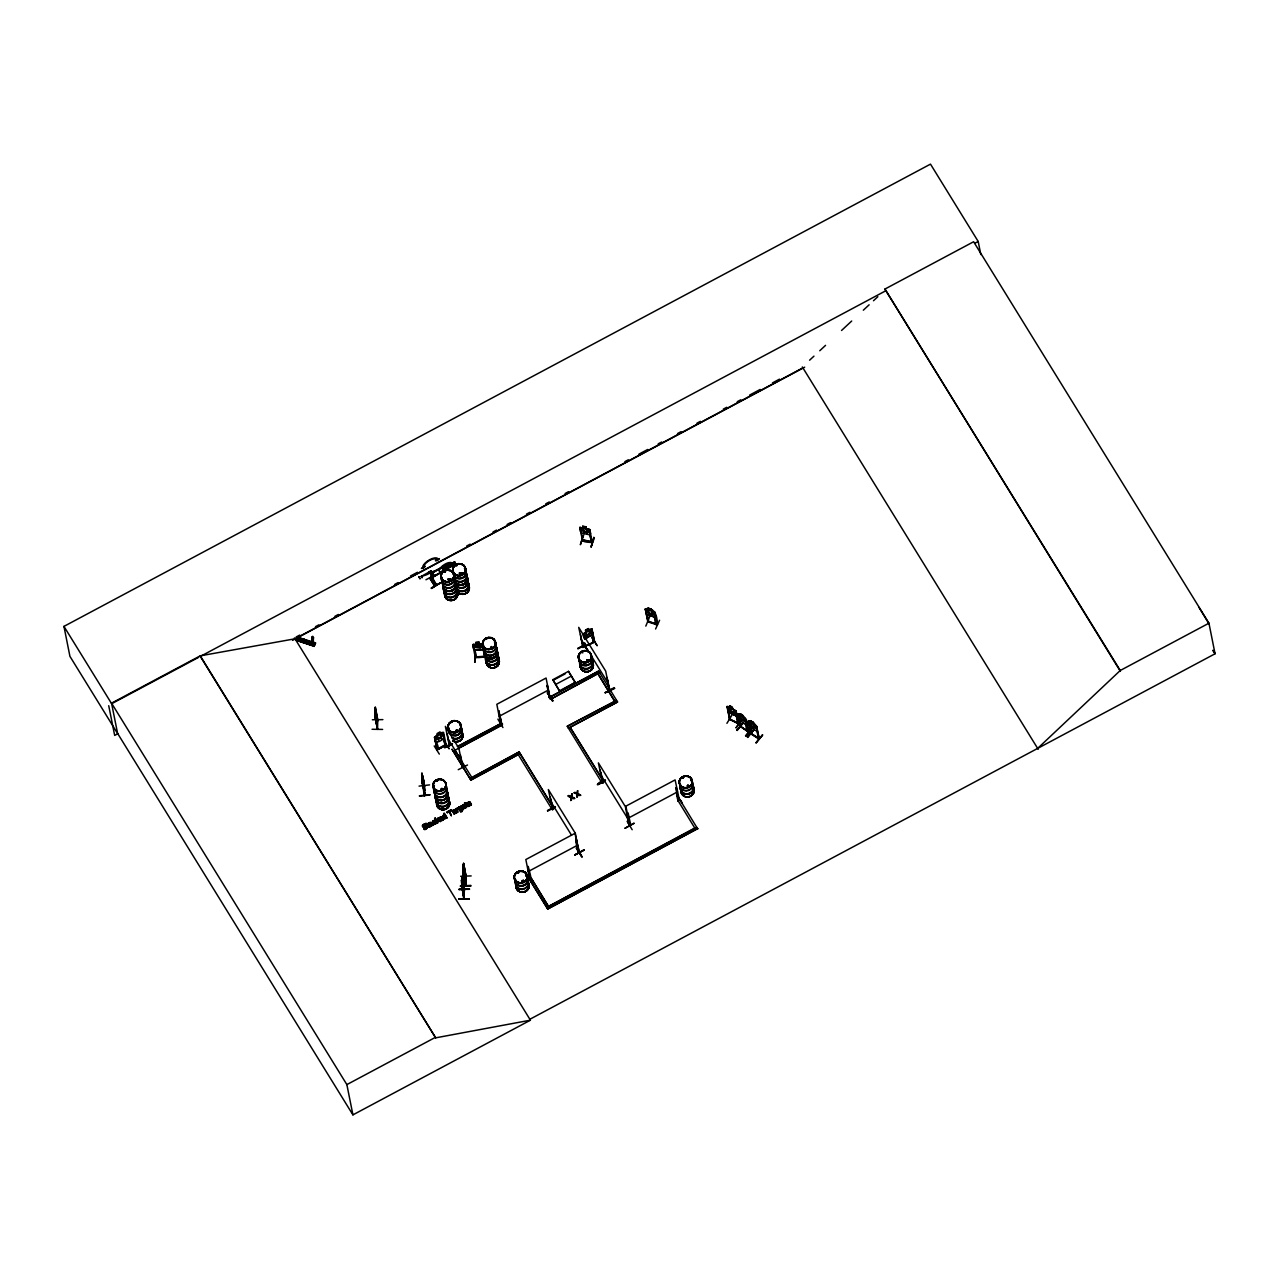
<?xml version="1.0" encoding="UTF-8"?>
<svg xmlns="http://www.w3.org/2000/svg" width="1279" height="1279" viewBox="0 0 1279 1279"><rect width="100%" height="100%" fill="white"/><g stroke="black" fill="none" stroke-linecap="round" stroke-linejoin="round"><path stroke-width="1.5" d="M422.709 777.408L422.694 778.479L423.109 777.024M423.189 779.79L423.205 778.719M423.125 782.54L423.125 781.853M374.859 708.102L375.003 716.384L377.529 728.95M374.955 711.396L375.339 706.967L377.801 719.853M376.09 720.701L376.138 710.916L376.202 720.701M377.161 729.302L377.241 719.629M382.629 729.43L372.061 729.27M372.349 719.773L382.885 719.613M458.745 899.201L469.233 898.785M458.985 889.64L469.521 888.937L458.937 889.337M460.392 885.867L470.88 885.404M460.648 876.259L471.168 875.923M463.973 889.113L463.781 899.089L461.607 882.35L462.614 886.779M461.591 881.103L461.975 876.659L461.655 884.556M462.646 880.623L462.726 890.52L462.758 880.623M465.636 875.731C466.627 909.481 459.561 847.226 465.956 884.716M463.27 868.969L463.286 872.694M463.254 867.722L463.637 863.277L463.094 873.653M464.245 897.81L463.797 898.993M464.693 869.784L464.389 877.154L464.421 867.242M464.101 898.673L463.973 890.312M463.973 889.209L464.245 899.089L461.639 885.995M465.972 885.532L465.588 875.859M465.828 885.26L466.004 876.914M471.439 804.443C470.64 801.693 466.403 804.219 471.04 803.468M422.086 775.618L422.118 774.53M729.526 719.294L730.725 719.501L729.845 718.606M729.43 718.91L738.75 723.578L736.256 711.54L735.249 711.428L738.559 723.866L735.841 710.852M737.679 723.546L736.128 714.561M738.654 723.147L737.711 722.603M314.986 643.976L313.915 643.353L314.442 644.84L314.762 643.497L313.755 643.177M314.746 643.657L314.65 643.049M571.121 796.817L571.921 793.859L571.121 796.817L568.867 795.49C565.43 796.497 576.237 798.927 568.116 795.874M574.91 792.532L574.159 792.932L577.117 793.619L577.197 791.03M571.441 799.855L570.802 800.478L571.585 797.472L574.639 798.432L571.697 796.801L574.639 798.432M571.489 800.11L571.585 797.472M577.484 796.913L577.58 794.291L580.634 795.234L577.692 793.604L580.634 795.234M432.638 577.069L447.634 568.739L432.686 577.373L432.35 576.621M432.654 577.389C434.7 559.626 430.975 586.182 433.725 581.641M570.802 800.478L570.962 797.233M571.761 797.057L571.921 793.859M576.781 797.281L576.957 794.035L574.111 792.676M577.74 793.859L577.9 790.662M453.709 812.804L454.972 811.174L455.308 812.836M422.741 775.713L423.221 785.098M311.868 638.349L312.076 639.436L311.74 637.917M313.435 637.566L313.163 644.856L311.804 639.964M311.852 638.189L311.852 637.374M313.531 638.045L313.403 637.246M439.864 818.864C444.165 815.826 439.608 820.814 439.768 818.048M462.694 806.473L462.87 805.466M421.878 773.539L423.909 781.085M424.084 785.802C425.283 809.895 423.461 785.002 422.118 783.228M424.644 786.601L424.468 785.434M424.836 794.227L422.086 782.364M424.98 795.074L424.388 793.811M442.694 816.769L442.694 816.162A1.647 1.471 -11.3 0 1 443.205 815.315A1.903 1.711 -11.3 0 1 444.532 814.867L444.58 815.123A1.903 1.711 -11.3 0 0 443.253 815.57A1.647 1.471 -11.3 0 0 442.742 816.402M313.915 643.721L314.362 643.833M458.346 808.376L458.458 807.481M439.177 818.672L440.104 816.929L442.022 817.265M445.108 572.177L444.484 571.441M449.521 580.41L449.329 579.307L449.68 580.458M449.217 579.915L450.128 579.003M449.808 580.41L450.592 579.243M450.56 580.554L450.016 579.131L450.384 580.186M456.235 566.053L457.051 565.542L456.139 565.222M461.687 574.255L460.536 573.935M461.016 574.383L461.863 572.96M437.434 780.861L436.539 780.766L437.434 781.133M451.343 722.555L452.158 722.235M442.838 789.319L441.159 788.791M451.919 722.299L451.727 722.123M455.884 730.645L456.155 730.501M457.051 731.188L457.227 730.133M457.77 731.076L457.53 730.629M485.94 639.34L486.931 638.956M491.488 648.005L491.072 647.03M492.479 647.654L491.839 646.71M518.539 873.301L517.995 872.438L517.979 873.349M522.104 881.039L523.111 881.615L523.719 880.544M524.102 881.247L523.543 880.48M582.872 652.802L582.441 652.802M587.189 661.195L587.397 659.708M586.725 660.651L587.828 660.939L587.541 659.868M682.746 778.192L683.578 777.44M682.602 777.696L682.954 778M682.858 778.271L683.05 777.376M687.127 785.93L688.166 784.986M687.431 785.61L688.757 785.754M689.125 786.137L687.766 785.21M748.775 731.86C746.089 732.339 744.346 718.67 746.392 719.917L748.87 731.972L740.189 726.296M740.301 726.872L737.839 713.954C741.948 716.927 738.734 711.684 742.923 715.553L746.073 719.358M741.149 727.032L740.621 726.104M747.751 731.748L747.911 730.885M759.007 739.118L750.837 733.746L759.454 738.862L756.209 726.376L758.895 738.718M749.862 723.69L751.78 734.29L751.189 733.059M466.164 877.122L463.685 864.284L463.302 865.148M463.861 898.146L461.831 886.171M465.812 885.164L465.892 884.428M311.836 640.523L311.948 639.388M424.756 793.779L424.868 795.186L424.484 785.498M436.858 749.718L446.179 745.145L443.541 732.323L434.604 737.232M436.81 749.35C441.623 750.054 432.75 736.192 435.515 737.631M437.786 749.318L445.22 745.225M444.996 744.922L445.923 744.426L436.715 749.398M445.412 745.673C444.357 746.424 443.605 730.885 442.87 733.666M437.354 735.009L434.508 737.28L437.082 750.07L446.179 745.145M499.114 711.14C497.131 709.813 503.494 724.266 500.585 723.131M546.709 685.768C546.357 683.977 550.849 699.325 548.819 697.519M575.71 841.006L576.717 840.831L575.71 841.006L578.332 853.333L575.086 833.269L525.829 859.536L529.762 879.137L530.513 877.874M530.593 878.209L529.81 879.169L530.273 877.89M586.421 646.215L585.286 645.863L586.421 646.215L585.398 646.774L584.647 643.017M593.376 641.498L594.335 641.067L593.712 641.85M587.86 645.447L594.607 641.786M578.028 852.949L578.987 851.558M629.62 825.483L630.771 824.907L629.7 824.907C630.355 829.751 627.717 809.495 627.509 813.732M678.382 799.487L679.245 799.391L675.12 779.902L625.879 806.17L629.252 823.068M679.149 799.487L678.989 798.672M313.547 642.586L315.449 643.033L314.17 646.039L296.472 640.267L297.751 637.262L315.577 642.937L315.146 643.945L297.431 638.301L297.879 637.262L296.488 640.363L314.138 646.343L314.442 645.511L314.106 646.407M296.664 640.139L314.554 645.335M297.431 638.301L315.417 643.321L297.751 637.438M315.13 643.976L297.511 637.949M429.808 824.571L430.32 826.17M427.33 827.513L427.17 828.344M427.314 828.057L426.85 826.298M311.916 637.709C312.476 635.647 313.403 636.175 312.092 637.118M465.892 885.596L463.286 872.614M303.651 640.779L304.306 641.802M436.89 820.862L438.201 818.064L436.89 820.862L435.26 818.224M443.397 816.53C444.596 814.211 448.913 818 443.525 815.874C442.614 817.201 445.444 819.647 445.827 817.457M592.097 542.104C591.298 543.111 591.49 535.709 589.779 529.522L579.739 527.556L580.746 527.316M584.263 533.695L582.696 526.149L586.038 526.836L586.342 528.307M586.038 526.836L587.381 534.334M580.074 528.067L580.89 528.579C583.288 540.697 578.604 542.024 592.321 542.472M583.176 535.389L580.362 544.726L583.64 535.277M582.457 540.441L583.208 539.738M583.16 540.649L583.288 539.802M589.011 530.289L590.019 530.161L589.011 530.289L591.49 542.344L589.107 529.97M594.399 537.756L591.09 546.996L593.856 537.436M591.09 546.996L593.808 537.42M459.065 807.704L459.081 808.648M467.666 803.084C472.143 799.631 466.243 804.411 470.144 802.013M430.991 573.759L446.835 564.742L431.551 572.624C435.611 587.844 430.511 580.058 431.087 573.903M449.537 745.049L449.409 746.057L449.584 745.017M437.594 820.479L440.456 821.454L437.594 820.479L438.201 818.064M433.469 821.358L433.901 823.164M296.616 640.251L314.394 645.751M440.408 821.198L437.274 820.798L437.434 823.068L434.588 818.304M438.042 822.749L437.322 821.054L440.456 821.454M470.72 804.667L467.986 803.788M458.394 808.024L458.873 806.953M444.277 736.208C443.813 739.486 437.642 743.77 435.244 741.133M592.593 632.897L591.873 634.864L584.951 638.829L583.672 637.789M592.705 632.849L591.937 634.96L584.951 638.829M462.199 805.498L462.103 806.825M432.862 821.15L432.862 822.829M432.782 821.726L433.341 820.59M423.573 786.201L423.285 780.286L423.589 782.86M424.212 787.129L422.294 779.023M582.824 646.375L583.08 647.446L578.716 627.365L605.686 671.091L609.443 689.909M609.763 689.733L608.948 689.221L609.396 689.989M600.155 769.99L602.745 782.972L602.089 781.629M603.017 782.3L602.153 781.821M579.515 852.326L576.333 839.823L577.101 840.399M629.524 825.69L626.662 812.964L629.06 825.834L629.22 824.987M300.773 638.317L299.462 641.227M312.268 644.952L313.563 641.93M313.883 642.809L313.035 644.808L312.22 641.418M647.957 621.45L645.271 608.932L647.861 621.866L648.773 622.106L648.053 621.418M646.183 608.724C663.034 606.118 655.775 643.593 654.224 612.289L655.12 612.561L654.097 612.593L656.559 624.712M646.279 610.083L645.527 609.491L648.517 622.138M648.037 608.053L648.453 609.619L646.934 609.587L647.494 612.337L652.338 615.007L653.697 614.336L651.203 608.996L648.037 608.053L648.373 609.428M646.007 612.977L647.366 614.735L654.848 617.181L655.647 616.078M647.302 614.767L654.896 617.086M651.251 609.092L651.587 610.467M645.815 626.118L649.62 616.83M657.15 624.488L656.766 624.2M655.583 629.012L659.596 620.235M456.107 808.52L456.459 809.239L457.45 807.832L456.811 809.175M429.952 577.692L435.164 585.574M444.165 818.752L447.074 817.649L444.788 818.848M502.951 727.559L497.883 719.15M527.028 874.916L532.224 883.086L526.644 875.14M532.144 883.086L526.996 874.724M632.178 829.719L627.11 821.294M422.901 783.34L423.157 782.188M436.219 822.877L434.061 823.132M432.814 825.259L430.943 826.154M432.59 824.923L430.479 826.042M455.068 810.055L456.683 812.804L453.981 813.988L453.214 811.861M444.756 571.377L444.852 572.337L445.06 571.441M455.932 730.405L456.923 729.701M457.802 730.789L455.979 730.821M493.886 656.974L493.342 657.278M436.331 780.877L437.29 780.638M442.406 789.383L442.214 788.376M430.575 824.491C432.574 827.993 431.263 821.07 430.783 825.642M461.495 809.239L460.232 809.959L459.273 808.936M443.046 820.063L443.078 818.736L442.102 820.047M466.18 807.593L465.972 806.521L465.668 807.289M475.053 656.798C476.396 658.109 478.906 657.582 485.556 656.862M485.444 656.974L484.501 656.942L485.349 655.999M471.327 804.427L469.105 805.914L468.674 805.051L470.464 804.619M471.248 804.923L471.248 803.516M439.816 818.304L441.559 817.729M423.173 783.132L423.829 786.537L421.75 773.891M467.81 802.381L467.794 803.772M482.918 649.556L483.894 648.069L483.254 645.447M481.783 643.561L483.11 644.104L472.75 644.648L473.646 648.693L474.893 650.132L482.998 649.604L483.894 647.957M455.692 812.773C451.695 816.514 454.924 808.264 453.549 811.829M303.667 640.875L305.01 640.635M304.882 641.642L304.994 640.555M433.581 821.166L433.725 822.893M429.856 824.811L431.423 823.021M456.635 808.856L457.802 808.392M727.08 706.568L735.889 710.964L734.706 709.957M729.893 707.367C729.797 702.683 736.384 712.547 733.906 714.849M736.736 714.833L735.953 715.888L728.966 712.387L735.937 715.712M728.039 707.767L727.415 707.063L730.533 719.789M732.212 714.689L726.92 723.338M727.927 706.424L726.968 706.504L729.654 719.469L727.415 707.063M730.437 719.741L737.679 722.763M736.256 711.54L735.249 711.428M740.397 721.244L735.953 727.927L740.733 721.404M462.247 805.754L463.669 804.475L465.188 805.306M423.125 782.045L422.901 778.24M454.637 561.849L454.988 563.399L450.975 566.309L442.758 569.874L442.47 568.5L444.756 566.469L454.684 561.929L451.503 563.559M582.377 646.151L583.016 647.366M579.147 852.885L575.326 833.284L548.355 789.559L552.72 809.655L552.576 808.664M602.697 782.876C603.944 776.593 588.372 791.893 605.463 780.286M461.703 809.495L460.104 810.598L458.442 808.888M589.603 534.734L590.45 533.439L589.683 534.814L581.849 533.183L580.554 531.409M423.413 782.412L422.901 777.824M375.978 717.087L374.859 710.916M464.261 873.397L463.382 868.969M442.918 818.976C441.095 821.949 438.633 818.16 442.486 817.633M465.828 806.745L465.012 807.832M501.384 722.827C498.986 723.706 503.334 721.916 502.375 724.985L458.394 748.439M585.222 646.487L586.022 645.479M530.689 878.209L529.89 878.641M679.165 799.007C676.047 804.107 677.039 783.979 675.936 787.912M427.122 828.105L425.331 829.511L423.988 828.664L424.468 829.639M423.509 825.083L423.349 826.282M735.873 715.792L736.64 714.785M756.64 731.108L757.376 730.357M757.44 730.261L756.72 731.204L750.341 726.872M436.699 822.941L435.084 824.284A1.615 1.455 -11.3 0 1 433.997 824.14L433.037 822.989M582.936 633.92L591.969 628.98L594.591 641.882L591.809 628.964M738.734 715.313L738.191 714.545L741.34 726.632M738.543 714.082L745.002 718.19M743.227 717.023L742.923 715.553M743.163 722.379L736.736 730.213L743.499 722.603M743.531 722.443L737.2 730.517M746.392 719.917L745.401 719.693M746.792 723.402L746.153 724.25C744.042 725.561 736.017 714.673 739.758 720.013M756.64 726.296L753.427 722.491C744.186 718.862 752.116 722.155 756.64 726.296L759.214 739.182L758.655 738.287M749.142 724.937L750.325 726.952M753.507 722.507L750.693 720.78M747.719 731.62L745.625 719.422M745.993 719.31L748.647 732.227L748.055 730.996M745.513 735.761L751.924 727.943L746.009 736.288M753.731 729.334L747.304 737.152L754.162 729.638M751.317 733.443L748.343 720.988L749.238 721.02M756.96 726.872L755.985 726.648M756.145 742.779L762.524 734.929M475.148 656.798L475.26 657.566M476.172 657.534C477.467 655.663 471.775 643.225 473.806 645.511M432.526 572.496L430.879 573.791L432.27 574.015M449.121 745.273L449.345 746.025M460.984 573.408L460.776 574.351M492.303 647.798L490.8 647.989M442.662 789.463L441.127 789.767L441.495 788.392M587.541 660.092L586.629 661.307M522.248 880.576L523.415 880.128M466.339 807.113L464.069 808.632L462.374 807.353M436.539 823.148L435.036 824.044M439.976 572.384L452.158 566.021L439.88 572.464C435.643 567.844 454.029 556.925 452.047 566.053M430.064 824.491L431.487 823.132M470.672 804.411L467.842 806.234L467.043 805.338M445.668 817.697L444.804 818.192M435.979 822.893L434.268 823.292M458.681 807.449L458.921 807.209A1.871 1.695 -11.3 0 1 460.248 806.761L460.728 806.058C465.412 808.936 459.273 815.107 462.854 809.703M433.645 821.422L434.924 820.047L433.117 821.102M429.216 823.692L431.343 823.1M454.285 810.55L452.446 811.573L454.684 810.886M592.321 542.072L582.505 540.026M462.438 805.45L464.916 805.051M440.024 817.936L440.855 817.489M461.543 809.735L458.889 809.639M809.591 360.214L813.956 356.154M819.759 350.75L825.563 345.346M841.534 330.478L851.702 321.029M863.325 310.205L869.128 304.802M873.477 300.757L877.842 296.696M437.53 735.089L436.123 736.416L436.667 739.166L438.409 739.518L442.486 735.985L441.942 733.235L440.328 733.554M585.942 631.746L584.535 633.057L585.095 635.807L586.837 636.175L590.914 632.625L590.37 629.876L588.756 630.211M461.255 809.223L459.609 809.383M1037.653 748.407L1120.244 670.5L884.924 289.07L973.623 241.747L1208.943 623.193L1215.05 653.777L529.762 1019.331L530.321 1020.242L352.924 1114.872L117.604 733.427M426.914 828.376L424.42 829.384M465.892 807.593L463.27 808.216M471.008 804.891L468.674 806.457M431.678 822.493C427.794 823.772 429.44 821.55 431.902 822.701M452.446 811.573L453.086 810.023L454.892 810.119M452.111 811.014L454.653 809.991M468.034 802.413L470.16 802.285M426.834 824.731C431.822 829.192 428.321 826.874 426.882 824.987M468.929 805.962L466.947 806.362M500.505 723.243L496.828 704.297L546.085 678.03L549.89 697.439L547.364 685.032M549.666 696.575L548.739 697.071L549.858 697.391M434.716 586.07L429.616 577.884L434.748 586.038M434.205 745.929L439.321 754.098M582.249 642.793L587.876 650.707L582.632 642.586M455.004 581.945A6.571 5.915 -11.3 0 1 449.984 590.882A6.555 5.899 -11.3 0 1 442.998 583.576A6.571 5.915 -11.3 0 0 449.984 590.882A6.555 5.899 -11.3 0 0 454.988 581.945L455.164 581.945A6.571 5.931 -11.3 0 0 464.821 583.432A6.571 5.931 -11.3 0 0 465.684 574.495M430.783 824.539L431.758 823.564M377.225 728.454L374.907 714.865L375.099 707.559M449.872 578.971L449.105 580.57M450.496 580.458L449.153 580.474L450.064 580.682M461.831 574.175L462.183 573.36M462.167 574.223L460.68 574.079M494.03 657.39L493.102 657.63M588.628 659.964A6.571 5.915 -11.3 0 0 586.933 659.788L586.885 660.907M588.02 661.179L586.869 661.339M436.635 781.133L437.162 780.766M523.766 881.583L522.424 881.599M688.789 786.457L687.638 786.617M429.744 823.468L430.575 822.973M465.332 807.321C463.03 809.463 462.55 805.434 465.38 805.402M431.838 825.195L430.975 825.499M455.052 812.804L453.757 812.789M592.273 542.504L592.241 541.641M433.805 821.246L435.308 820.67M463.078 805.578L464.757 805.85L462.822 806.889L463.254 805.178L464.757 805.85M442.71 820.047L440.04 820.223M473.742 644.152L472.75 644.744L475.372 657.646M585.494 630.179L588.548 628.628L585.494 630.179L587.125 637.645M586.054 632.242L588.852 630.707M586.597 634.992L589.411 633.457M440.28 733.475L442.31 732.307M437.626 735.585L440.44 734.05M438.169 738.335L440.983 736.8M431.279 570.786L431.567 571.697L429.296 572.944L429.009 572.033L431.279 570.786L421.351 576.381M421.111 576.317C420.375 576.637 429.344 574.687 431.567 571.697M446.835 564.742L431.647 573.024M431.215 574.223L432.238 573.679M425.955 579.755L435.196 574.879M432.366 576.653L447.714 569.155M440.296 582.808L431.423 588.484L440.328 582.856M440.36 583.032L431.167 588.02M580.49 634.464L583.08 647.446M583.768 634L582.936 634.448M591.282 630.307C592.001 627.286 592.129 640.955 593.584 642.346M582.249 642.825L587.876 650.707M585.462 644.344L577.772 648.485L585.782 644.76M578.012 648.837L585.686 644.552M582.776 646.902L582.84 646.023M587.621 644.856L593.808 642.282M587.685 645.16L594.511 641.85M597.085 645.735L591.905 637.326L597.085 645.463M547.38 693.01L553.008 700.908L547.38 692.738M609.028 689.749L606.997 677.454L609.843 690.18M614.623 688.278L605.143 692.834L614.623 688.31M550.13 796.673L552.976 809.159M555.118 806.553L547.428 810.694L555.438 806.969M547.668 811.03L555.342 806.745M597.693 784.347L605.351 780.062M528.115 866.379C526.021 867.482 535.565 894.213 528.291 866.65M676.671 795.09L682.235 803.052L676.559 794.914M574.783 854.868L584.055 850.135M584.039 850.087L574.799 855.043L583.943 849.816M634.064 823.404L624.823 828.36L633.968 823.132M679.149 799.439L677.966 799.231L678.893 798.72M581.673 856.706C565.59 830.695 591.809 873.157 578.044 849.895M447.154 733.491L449.521 745.433M452.494 743.834L444.612 747.751L452.382 743.611M460.408 754.978L463.11 767.336L462.39 766.776M117.796 733.746L114.678 735.425L108.731 705.704M294.442 637.901L530.433 1020.178L435.675 1037.845L200.243 655.839L111.545 703.162L117.652 733.682L69.929 656.351L63.95 626.39L930.488 164.128L978.195 241.475L980.817 254.569M198.629 657.342L111.657 703.722L63.95 626.39M885.644 290.845L200.355 656.415L435.675 1037.845M974.71 243.33L978.195 241.475M296.2 636.974L299.718 635.087M315.529 626.646L319.047 624.776M334.858 616.334L338.375 614.464M394.619 584.471L398.137 582.584M410.431 576.03L417.466 572.273M466.675 546.037L470.192 544.151M493.039 531.968L496.54 530.098M507.092 524.47L510.609 522.599M526.42 514.158L529.938 512.287M545.749 503.846L549.267 501.96M565.078 493.534L568.595 491.648M624.839 461.655L628.357 459.785M638.892 454.157L647.686 449.473M658.221 443.845L661.739 441.974M677.566 433.533L681.067 431.662M696.895 423.221L700.412 421.351M723.259 409.152L726.76 407.282M737.312 401.654L740.829 399.783M749.606 395.099L760.158 389.471M772.452 382.901L779.487 379.16M802.892 367.872L295.001 638.797L200.243 655.839M292.571 640.363L804.683 367.185M442.182 567.029L450.256 562.712M552.832 679.693L568.484 671.347L575.294 682.394L559.786 691.427L552.832 679.693L559.786 691.427M552.976 680.38L565.142 673.889M555.789 684.377L571.441 676.031M499.226 716.288L548.467 690.02M559.642 690.74L575.294 682.394M457.338 746.472L500.792 723.562M598.668 671.075L549.41 697.359L598.668 671.075L617.565 701.979L570.066 727.303L603.816 781.933L602.025 782.892L567.252 726.28L616.574 700.38M459.161 745.913L501.384 723.386L498.938 710.852M502.295 724.601L453.118 751.253M550.466 699.325L599.643 672.674L550.466 699.325L549.41 697.359M518.411 754.866L552.128 809.511L553.919 808.552L519.146 751.94L469.969 778.591M473.486 776.705L519.146 751.94M614.783 701.34L597.853 673.633L614.783 701.34L567.252 726.28M470.88 779.806L520.137 753.523L470.96 780.174L452.063 749.286L470.96 780.174M444.58 815.123L444.277 813.124L447.122 817.905M450.863 809.879C439.305 816.258 456.875 806.505 449.584 811.51L451.295 815.682L448.897 811.605L447.298 812.725L448.897 811.605M426.467 825.211L425.971 823.356L427.218 824.204L428.305 823.356L427.218 824.204M464.613 802.732L464.821 804.139L464.613 802.732L465.86 803.596L466.947 802.732L465.86 803.596M449.584 811.51L451.183 810.39M425.539 824.571L423.893 824.827L423.541 826.522M426.179 824.747L425.971 823.356M427.442 824.411C430.479 823.212 425.315 824.779 428.449 826.202M465.476 804.123L466.803 806.425M466.084 803.788C467.091 801.293 466.339 808.216 468.706 805.035M464.709 805.61L462.774 806.633L463.478 807.768M440.184 819.519L442.662 817.92M463.078 807.305L465.572 805.706M430.336 826.826L428.881 826.538M449.537 811.254L451.295 815.682M457.546 812.341L455.5 808.84M462.199 809.863L460.424 811.51L462.023 809.479M553.855 808.184L552.128 809.511M570.098 727.287L603.752 781.565L602.025 782.892M528.227 871.527L577.468 845.259M628.261 818.16L677.518 791.877M547.684 909.017L697.679 828.6L547.684 909.017L529.842 880.096L531.552 878.769L548.499 906.475L531.552 878.769M679.836 799.679L678.11 801.006L679.836 799.679L697.742 828.968M529.842 880.096L531.632 879.153M548.435 906.491L694.897 827.961M1120.244 670.5L1208.943 623.193M352.924 1114.872L346.865 1084.608L435.563 1037.285M647.861 621.866L657.47 624.903M433.741 820.622L435.356 820.91M468.306 806.409L467.155 806.505M751.077 733.411L758.447 737.983M423.941 825.067C426.866 824.907 424.42 822.973 422.949 824.779A1.775 1.599 -11.3 0 0 422.502 825.626L422.709 826.714M585.622 646.71L584.823 643.289M437.226 750.102L434.508 737.28M431.119 577.101L436.331 585.174M431.567 576.813L436.763 584.983M436.219 584.999L431.055 576.845M547.492 692.914L552.496 701.18M443.509 740.653L449.169 748.807L443.557 740.653M678.366 799.919L675.744 787.624M630.339 824.555L630.771 825.339L628.165 813.012M433.133 582.073L431.343 574.527M464.677 807.704L463.637 807.657M474.877 652.578L474.733 662.218L474.909 652.386M474.813 652.61L475.244 661.93M748.503 732.196L740.749 726.504M751.157 733.475L749.11 723.195M645.224 609.028L646.247 608.788M431.583 574.511L433.085 581.993M462.662 767.56L458.873 748.231L445.38 726.376L449.489 746.057M491.52 646.503L490.512 647.686M491.664 647.989L490.848 647.606M442.086 789.878L441.175 789.671M422.374 776.849L422.662 780.142M422.949 777.616L423.589 786.409L422.949 783.579M423.029 781.293L423.013 783.451M423.877 782.236L423.413 779.678L424.628 790.87L423.877 782.204L424.004 789.047M421.894 777.104L422.118 773.859M422.837 776.817L423.269 784.874M421.782 777.072L424.388 790.374M422.07 778.543C422.694 791.861 421.638 764.506 422.022 777.28M419.064 786.121L429.568 784.89M429.904 794.707L419.432 795.762M429.952 794.93L419.448 796.177M482.199 644.616L483.158 644.888L485.221 655.152M476.236 656.846L484.421 656.287M485.54 656.527L475.085 657.182M486.276 657.598L485.844 661.467L485.732 657.406A6.683 6.027 -11.3 0 0 493.79 664.824A6.683 6.027 -11.3 0 0 497.035 654.656M479.257 642.33L475.804 642.538L476.22 644.056L474.589 644.648L475.133 647.398L480.328 648.277L481.815 646.998L481.272 644.232L479.449 643.849L479.241 642.218L475.788 642.426L476.092 643.913M474.893 650.1L482.998 649.604M424.516 828.696L426.531 827.097L422.662 826.458M591.873 629.06L590.738 628.948M450.288 562.648L451.471 562.6M375.019 708.838L375.402 707.974L377.721 720.605M377.225 720.285L377.769 720.924L374.747 708.102M461.655 878.529C462.247 880.799 467.538 905.596 461.943 878.353L461.415 880.943M461.607 882.414L461.495 880.607M460.392 886.315L470.912 886.139M458.937 889.385L469.505 889.305M458.697 898.977L469.265 899.137L458.745 899.249M737.775 714.034L738.591 714.162M486.372 661.387L486.228 657.582M424.02 828.648C428.465 828.952 425.699 825.994 422.837 826.682M423.733 826.394L426.499 826.09L427.394 827.465M475.996 656.687L476.092 657.598M441.431 816.977L439.209 819.04M426.546 826.346L423.493 826.266M729.941 707.559L728.566 707.303L730.837 711.987L734.849 712.947L734.306 710.197L732.723 708.95M583.192 528.291L586.31 528.93M583.736 531.041L586.853 531.68M583.432 539.962L591.33 541.625M440.999 817.249L441.863 818.08M738.335 723.818L729.622 719.342M648.837 621.482L656.463 623.928M647.59 621.322L657.486 624.504M296.472 640.267L314.362 645.815M444.644 818.432L443.333 816.53M430.751 826.362L429.728 824.891M461.847 573.184L462.534 573.663M522.839 881.934L522.168 880.991M747.879 731.044L740.285 726.408M741.117 727.367L739.294 716.752M754.034 729.526L747.767 737.455M586.198 528.435L587.972 529.266L588.516 532.016L587.093 532.863L582.073 530.689L581.513 527.939L583.096 527.795L582.824 526.213M574.847 792.293L577.117 793.619M579.883 795.634L577.58 794.291M571.633 797.728L573.887 798.831M729.542 705.992L732.515 707.479M730.053 708.054L732.819 709.445M730.597 710.804L733.363 712.195M588.436 528.898L589.635 529.618L590.418 533.551M440.791 820.127L440.12 819.279M740.109 713.842L742.859 715.632M749.526 721.98L748.551 721.756L751.78 734.29M762.476 734.881L756.081 742.715M377.753 719.549L377.561 729.414L375.003 716.304M466.084 876.163L463.51 863.277M464.437 889.544L461.863 876.659M485.924 661.419L485.668 657.39M762.588 735.153L756.097 742.731M454.844 809.863L456.683 812.804M428.641 826.33L429.984 826.074M753.651 724.058L755.665 728.199L751.972 726.792L750.357 724.713L749.814 721.964L751.093 722.363L750.757 720.701M743.067 717.103L745.097 721.244L741.388 719.837L739.79 717.759L739.246 715.009L740.509 715.425L740.189 713.746M462.998 808.248L462.183 806.953M439.736 819.935L441.559 820.83L443.493 819.583M602.649 782.956L598.38 762.876L625.351 806.601L628.964 825.403M758.383 738.67L756.544 728.087M467.746 803.516L470.752 804.187M431.551 572.624L432.462 574.143M439.8 820.191L439.273 819.184M465.14 805.067L465.62 805.946M442.23 817.281L442.71 818.176M443.333 818.32L442.806 817.281M421.51 576.781L422.102 577.804L421.43 576.925M467.522 764.986L458.25 769.686M432.126 573.168L433.773 581.737M727.815 710.357L729.03 712.371M552.128 808.504L552.672 809.559M1212.956 650.387L1215.05 653.777L1213.036 650.435M1120.42 671.379L884.924 289.07M802.333 366.961L1038.212 749.302M581.098 639.34L588.372 651.123M590.434 654.48L608.069 683.066M678.03 800.638L694.961 828.328M575.438 683.082L568.484 671.347M600.778 774.866L627.749 818.576M454.988 563.399L454.541 561.945M550.753 801.549L571.505 835.171M501.384 723.386L502.375 724.985M519.226 752.308L553.919 808.552M447.778 738.367L461.255 760.222M529.762 879.728L547.604 908.65M465.524 804.379L466.627 806.17M466.387 807.353L465.972 806.521M460.776 806.298L462.774 809.575M461.623 808.999C461.831 806.17 458.042 806.729 459.321 809.175M460.328 811.27L460.744 812.085M456.699 809.463L458.17 812.005M443.669 813.46L444.532 814.867M435.196 817.968L436.842 820.622M432.046 822.717L433.469 825.179M431.806 823.82L432.366 824.715M428.849 823.148L429.232 823.964M111.545 703.162L346.865 1084.608M1198.999 607.413L1209.119 624.056M605.111 692.61L614.304 687.606M443.062 817.936L442.678 816.881M439.528 819.823L439.161 818.8M458.697 809.527L458.33 808.504M424.116 786.633L423.429 783.196M422.582 826.442L422.486 825.914A1.775 1.599 -11.3 0 1 422.997 825.035L425.172 823.852M738.191 714.545L740.701 726.536M731.988 707.479L730.197 706.584M729.606 705.896L731.124 713.458M654.8 612.001L657.23 624.919M696.767 827.369L546.693 907.435M647.43 614.911L648.773 622.106M617.565 701.979L568.308 728.247M579.883 527.492L582.441 540.489M579.771 527.46L580.522 531.504M588.5 628.549L589.939 636.111M583.943 634.288L584.967 639.42M582.984 633.792L583.464 636.558M582.105 640.987L583.4 647.27M601.002 772.644L603.064 782.796M550.977 799.327L553.04 809.479M482.215 644.952L484.725 657.022M435.18 585.558L430.096 577.66M471.695 777.248L454.908 750.293M429.009 572.033L429.296 572.944M441.511 739.454L440.072 731.892L437.066 733.538L438.697 740.989M455.58 812.325L453.805 813.044L454.972 811.174M466.068 877.234L463.59 864.972L463.462 866.043C462.454 860.319 463.558 873.301 463.158 867.226M463.558 866.538L464.037 872.214L463.478 869.464M463.11 872.79L465.46 884.876M461.895 879.92L462.374 885.596L461.831 882.846M421.926 772.852L424.276 786.361M421.654 773.987L423.509 784.762M421.926 776.785L422.182 778.591M424.868 795.186L422.15 780.734M375.259 710.229L375.738 715.904L375.195 713.154M302.563 638.892L301.252 641.802M423.157 783.116L422.725 778.847M423.749 781.469L424.068 784.203M422.662 777.296L422.965 780.03M464.149 867.722L464.341 870.471M462.486 881.103L462.678 883.853M375.85 711.412L376.058 714.162M466.195 572.72A6.683 6.027 -11.3 0 1 462.758 581.385A6.683 6.027 -11.3 0 1 453.885 577.5M454.605 580.602A6.571 5.931 -11.3 0 0 464.133 584.071A6.571 5.931 -11.3 0 0 465.716 574.687A6.571 5.915 -11.3 0 1 464.837 583.624A6.571 5.915 -11.3 0 1 455.244 582.025A6.571 5.915 -11.3 0 0 464.085 583.879A6.571 5.915 -11.3 0 0 466.675 575.726A6.555 5.899 -11.3 0 1 464.069 583.863A6.555 5.899 -11.3 0 1 455.212 581.833M466.18 573.136A6.571 5.931 -11.3 0 1 455.692 580.474M462.774 573.024A6.571 5.915 -11.3 0 0 459.385 573.072A6.555 5.899 -11.3 0 1 462.774 573.024A6.571 5.931 -11.3 0 0 459.385 573.056A6.571 5.931 -11.3 0 1 462.822 573.184A6.571 5.915 -11.3 0 0 459.433 573.264M464.501 568.18A6.683 6.027 -11.3 0 1 462.886 577.708A6.683 6.027 -11.3 0 1 453.23 574.191M453.038 572.64A6.683 6.027 -11.3 0 1 453.294 571.073M466.068 572.576A6.571 5.931 -11.3 0 1 462.678 581.098A6.571 5.931 -11.3 0 1 453.949 577.293M464.501 568.611A6.571 5.931 -11.3 0 1 463.637 577.548A6.571 5.931 -11.3 0 1 454.013 575.966A6.555 5.899 -11.3 0 0 444.357 570.994A6.571 5.931 -11.3 0 0 444.085 581.274A6.571 5.931 -11.3 0 0 454.029 575.966A6.571 5.931 -11.3 0 0 444.341 570.978A6.571 5.915 -11.3 0 0 444.085 581.274A6.571 5.915 -11.3 0 0 454.029 575.982A6.571 5.915 -11.3 0 0 444.341 570.994A6.555 5.899 -11.3 0 0 444.101 581.258A6.555 5.899 -11.3 0 0 454.013 575.966M453.214 572.992A6.571 5.931 -11.3 0 1 453.469 571.457M465.396 569.267A6.571 5.931 -11.3 0 1 462.806 577.437A6.571 5.931 -11.3 0 1 453.901 575.406M453.102 572.448A6.571 5.931 -11.3 0 1 453.358 570.898M467.043 581.337A6.571 5.931 -11.3 0 1 466.18 590.274A6.571 5.931 -11.3 0 1 456.555 588.692M467.091 581.082A6.683 6.027 -11.3 0 1 465.476 590.61A6.683 6.027 -11.3 0 1 455.804 587.093M456.491 590.035A6.571 5.931 -11.3 0 0 465.236 593.856A6.571 5.931 -11.3 0 0 468.61 585.334A6.571 5.915 -11.3 0 1 458.138 592.673M468.546 585.158A6.555 5.899 -11.3 0 1 458.106 592.465A6.571 5.915 -11.3 0 0 468.562 585.142A6.571 5.931 -11.3 0 1 465.188 593.664A6.571 5.931 -11.3 0 1 456.459 589.843M467.379 577.644A6.555 5.899 -11.3 0 0 465.764 575.006A6.571 5.931 -11.3 0 1 464.181 584.375A6.571 5.931 -11.3 0 1 454.669 580.906M465.764 575.006A6.571 5.915 -11.3 0 1 464.901 583.927A6.571 5.915 -11.3 0 1 455.308 582.345A6.555 5.899 -11.3 0 0 467.57 579.163M467.395 579.243A6.571 5.931 -11.3 0 1 456.907 586.597M455.9 585.382A6.571 5.931 -11.3 0 1 455.276 583.959M467.954 582.009A6.571 5.931 -11.3 0 1 465.348 590.179A6.571 5.931 -11.3 0 1 456.443 588.132M467.043 580.906A6.683 6.027 -11.3 0 1 466.164 589.987A6.683 6.027 -11.3 0 1 456.395 588.372M467.411 578.843A6.683 6.027 -11.3 0 1 463.989 587.493A6.683 6.027 -11.3 0 1 455.1 583.624M467.283 578.7A6.571 5.931 -11.3 0 1 463.909 587.221A6.571 5.931 -11.3 0 1 455.164 583.4M453.485 578.14A6.571 5.931 -11.3 0 1 450.304 588.148A6.571 5.931 -11.3 0 1 442.47 580.986M455.052 582.121A6.571 5.931 -11.3 0 1 450.016 591.074A6.571 5.931 -11.3 0 1 443.014 583.752M447.746 579.467A6.571 5.931 -11.3 0 1 451.151 579.419A6.555 5.899 -11.3 0 0 447.73 579.307A6.571 5.915 -11.3 0 1 451.103 579.243M453.837 576.046A6.571 5.931 -11.3 0 1 448.801 584.999A6.571 5.931 -11.3 0 1 441.799 577.676M453.374 577.58A6.571 5.931 -11.3 0 1 450.192 587.589A6.571 5.931 -11.3 0 1 442.358 580.426M453.853 575.646A6.683 6.027 -11.3 0 1 448.737 584.743A6.683 6.027 -11.3 0 1 441.623 577.293M453.725 575.502A6.571 5.931 -11.3 0 1 448.689 584.455A6.571 5.931 -11.3 0 1 441.687 577.117M456.379 588.788A6.571 5.931 -11.3 0 1 451.343 597.741A6.571 5.931 -11.3 0 1 444.341 590.402M456.443 588.548A6.683 6.027 -11.3 0 1 451.311 597.645A6.683 6.027 -11.3 0 1 444.213 590.195M455.868 590.163A6.555 5.899 -11.3 0 1 456.875 591.378A6.571 5.915 -11.3 0 0 455.884 590.147A6.571 5.931 -11.3 0 1 453.517 599.883A6.571 5.931 -11.3 0 1 444.596 594.527A6.571 5.915 -11.3 0 0 451.855 600.299A6.571 5.915 -11.3 0 0 457.498 592.785A6.555 5.899 -11.3 0 1 451.855 600.299A6.555 5.899 -11.3 0 1 444.628 594.527M455.116 582.425A6.571 5.931 -11.3 0 1 450.08 591.378A6.571 5.931 -11.3 0 1 443.078 584.055A6.555 5.899 -11.3 0 0 450.08 591.362A6.571 5.915 -11.3 0 0 455.1 582.425A6.555 5.899 -11.3 0 1 450.08 591.362A6.571 5.915 -11.3 0 1 443.094 584.055M456.411 586.677A6.683 6.027 -11.3 0 1 450.656 594.335A6.683 6.027 -11.3 0 1 443.285 588.452M454.748 583.991A6.683 6.027 -11.3 0 1 455.772 585.238M456.267 588.228A6.571 5.931 -11.3 0 1 451.231 597.181A6.571 5.931 -11.3 0 1 444.229 589.859M456.347 586.901A6.571 5.931 -11.3 0 1 449.824 594.495A6.571 5.931 -11.3 0 1 443.685 587.109M454.605 583.704A6.571 5.931 -11.3 0 1 452.238 593.44A6.571 5.931 -11.3 0 1 443.317 588.1M457.546 592.976A6.571 5.915 -11.3 0 1 451.903 600.49A6.571 5.915 -11.3 0 1 444.644 594.719A6.571 5.931 -11.3 0 0 453.565 600.091A6.571 5.931 -11.3 0 0 455.932 590.338A6.571 5.915 -11.3 0 1 456.923 591.553M692.802 785.354A6.571 5.931 -11.3 0 1 687.766 794.307A6.571 5.931 -11.3 0 1 680.764 786.985M692.85 785.114A6.683 6.027 -11.3 0 1 686.855 794.275A6.683 6.027 -11.3 0 1 681.323 785.306M692.339 786.777A6.603 5.947 -11.3 0 1 689.957 796.561A6.603 5.947 -11.3 0 1 681.004 791.189A6.555 5.899 -11.3 0 0 689.925 796.449A6.571 5.915 -11.3 0 0 692.291 786.745A6.555 5.899 -11.3 0 1 689.925 796.449A6.571 5.915 -11.3 0 1 681.036 791.125M691.172 780.574A6.683 6.027 -11.3 0 1 688.757 790.47A6.683 6.027 -11.3 0 1 679.693 785.034M692.706 784.794A6.587 5.947 -11.3 0 1 687.654 793.779A6.587 5.947 -11.3 0 1 680.636 786.425M692.818 784.954A6.683 6.027 -11.3 0 1 687.702 794.051A6.683 6.027 -11.3 0 1 680.588 786.601M691.012 780.286A6.571 5.931 -11.3 0 1 688.646 790.022A6.571 5.931 -11.3 0 1 679.725 784.666M527.779 880.48A6.571 5.931 -11.3 0 1 521.88 889.497A6.571 5.931 -11.3 0 1 516.428 880.671M527.284 881.855A6.571 5.931 -11.3 0 1 524.918 891.591A6.571 5.931 -11.3 0 1 515.997 886.235A6.555 5.899 -11.3 0 0 524.902 891.575A6.571 5.915 -11.3 0 0 527.268 881.87A6.555 5.899 -11.3 0 1 524.902 891.575A6.571 5.915 -11.3 0 1 516.013 886.235M526.149 875.699A6.683 6.027 -11.3 0 1 522.903 885.867A6.683 6.027 -11.3 0 1 514.941 878.593M527.667 879.936A6.571 5.931 -11.3 0 1 521.768 888.953A6.571 5.931 -11.3 0 1 516.316 880.112M526.101 875.955A6.571 5.931 -11.3 0 1 523.735 885.707A6.571 5.931 -11.3 0 1 514.813 880.352M526.005 875.412A6.571 5.931 -11.3 0 1 523.623 885.148A6.571 5.931 -11.3 0 1 514.702 879.792M592.017 660.092A6.571 5.931 -11.3 0 1 586.981 669.045A6.571 5.931 -11.3 0 1 579.979 661.723M591.058 658.621A6.683 6.027 -11.3 0 1 587.812 668.773A6.683 6.027 -11.3 0 1 579.851 661.499M586.981 659.948A6.603 5.947 -11.3 0 1 588.676 660.124A6.603 5.947 -11.3 0 0 586.949 659.836A6.555 5.899 -11.3 0 1 588.628 659.98M592.577 662.746A6.603 5.947 -11.3 0 1 587.525 671.731A6.603 5.947 -11.3 0 1 580.49 664.377A6.555 5.899 -11.3 0 0 587.493 671.603A6.571 5.915 -11.3 0 0 592.529 662.666A6.555 5.899 -11.3 0 1 587.493 671.603A6.571 5.915 -11.3 0 1 580.506 664.297M591.41 656.543A6.683 6.027 -11.3 0 1 586.294 665.64A6.587 5.947 -11.3 0 1 579.307 658.413M579.179 658.189A6.683 6.027 -11.3 0 0 586.294 665.64A6.587 5.947 -11.3 0 0 591.378 656.782M591.921 659.532A6.587 5.947 -11.3 0 1 586.869 668.501A6.587 5.947 -11.3 0 1 579.867 661.163M591.25 656.223A6.571 5.931 -11.3 0 1 586.214 665.192A6.571 5.931 -11.3 0 1 579.211 657.854M586.981 659.98A6.571 5.915 -11.3 0 1 588.66 660.156M461.064 726.696A6.555 5.899 -11.3 0 1 451.151 731.988A6.555 5.899 -11.3 0 1 451.407 721.724A6.555 5.899 -11.3 0 1 461.064 726.696A6.571 5.915 -11.3 0 1 451.151 732.004A6.571 5.915 -11.3 0 1 451.407 721.708A6.571 5.915 -11.3 0 1 461.079 726.696A6.603 5.947 -11.3 0 1 451.087 731.86A6.603 5.947 -11.3 0 1 451.343 721.516A6.603 5.947 -11.3 0 1 461.079 726.536A6.571 5.931 -11.3 0 1 451.135 732.004A6.571 5.931 -11.3 0 1 451.391 721.692A6.571 5.931 -11.3 0 1 461.095 726.696A6.683 6.027 -11.3 0 1 455.836 735.633A6.683 6.027 -11.3 0 1 448.721 728.199M462.055 732.675A6.555 5.899 -11.3 0 0 461.048 731.476A6.603 5.947 -11.3 0 1 452.926 741.037A6.555 5.899 -11.3 0 0 462.662 734.098M461.048 731.46A6.571 5.915 -11.3 0 1 452.926 740.925M460.904 726.776A6.571 5.931 -11.3 0 1 455.852 735.729A6.571 5.931 -11.3 0 1 448.865 728.406M459.769 725.017A6.571 5.931 -11.3 0 1 456.587 735.009A6.571 5.931 -11.3 0 1 448.753 727.847M461.559 730.085A6.571 5.931 -11.3 0 1 452.398 738.367M460.552 728.438A6.683 6.027 -11.3 0 1 452.286 738.079M449.073 732.899A6.683 6.027 -11.3 0 1 449.345 731.332M461.447 729.526A6.571 5.931 -11.3 0 1 452.302 737.807M449.153 732.707A6.571 5.931 -11.3 0 1 449.409 731.156M452.942 741.149A6.603 5.947 -11.3 0 0 462.135 732.851A6.571 5.915 -11.3 0 1 452.974 741.117M495.149 645.655A6.571 5.931 -11.3 0 1 491.967 655.663A6.571 5.931 -11.3 0 1 484.117 648.501M495.181 645.399A6.683 6.027 -11.3 0 1 491.951 655.567A6.683 6.027 -11.3 0 1 483.974 648.293M495.66 648.245A6.571 5.931 -11.3 0 1 492.479 658.253A6.571 5.931 -11.3 0 1 484.629 651.091A6.555 5.899 -11.3 0 0 492.463 658.221A6.571 5.915 -11.3 0 0 495.644 648.261A6.555 5.899 -11.3 0 1 492.463 658.221A6.571 5.915 -11.3 0 1 484.645 651.091M495.501 643.577A6.571 5.931 -11.3 0 1 490.449 652.53A6.571 5.931 -11.3 0 1 483.462 645.192M496.044 646.327A6.571 5.931 -11.3 0 1 491.008 655.28A6.571 5.931 -11.3 0 1 484.006 647.941M495.149 645.224A6.683 6.027 -11.3 0 1 491.919 655.392A6.683 6.027 -11.3 0 1 483.942 648.117M494.365 641.802A6.571 5.931 -11.3 0 1 491.184 651.81A6.571 5.931 -11.3 0 1 483.35 644.648M498.043 656.303A6.571 5.931 -11.3 0 1 493.007 665.256A6.571 5.931 -11.3 0 1 486.004 657.934M497.067 654.816A6.683 6.027 -11.3 0 1 493.822 664.984A6.683 6.027 -11.3 0 1 485.86 657.71M498.538 658.893A6.571 5.915 -11.3 0 1 493.518 667.83A6.555 5.899 -11.3 0 1 486.548 660.508A6.571 5.915 -11.3 0 0 493.518 667.83A6.555 5.899 -11.3 0 0 498.538 658.893A6.571 5.931 -11.3 0 1 493.518 667.83A6.571 5.931 -11.3 0 1 486.516 660.508M496.764 649.956A6.571 5.931 -11.3 0 1 491.728 658.909A6.571 5.931 -11.3 0 1 484.725 651.571A6.555 5.899 -11.3 0 0 491.728 658.877A6.571 5.915 -11.3 0 0 496.764 649.956A6.555 5.899 -11.3 0 1 491.728 658.877A6.571 5.915 -11.3 0 1 484.741 651.587M496.364 651.347A6.683 6.027 -11.3 0 1 493.134 661.515A6.683 6.027 -11.3 0 1 485.173 654.24M496.923 654.528A6.571 5.931 -11.3 0 1 493.726 664.536A6.571 5.931 -11.3 0 1 485.892 657.374M497.371 652.993A6.571 5.931 -11.3 0 1 492.335 661.946A6.571 5.931 -11.3 0 1 485.333 654.624M497.259 652.434A6.571 5.931 -11.3 0 1 492.223 661.387A6.571 5.931 -11.3 0 1 485.221 654.065M445.508 787.336A6.571 5.931 -11.3 0 1 443.142 797.073A6.571 5.931 -11.3 0 1 434.221 791.717M445.556 787.065A6.683 6.027 -11.3 0 1 442.31 797.233A6.683 6.027 -11.3 0 1 434.348 789.958M447.09 791.301A6.603 5.947 -11.3 0 1 442.038 800.302A6.603 5.947 -11.3 0 1 435.004 792.932A6.571 5.915 -11.3 0 0 442.038 800.286A6.571 5.915 -11.3 0 0 447.074 791.349A6.603 5.947 -11.3 0 1 441.207 800.494A6.571 5.915 -11.3 0 1 435.803 791.813A6.555 5.899 -11.3 0 0 441.239 800.622A6.571 5.915 -11.3 0 0 447.122 791.637A6.555 5.899 -11.3 0 1 441.239 800.622A6.603 5.947 -11.3 0 1 435.723 791.621M445.907 785.002A6.683 6.027 -11.3 0 1 439.928 794.163A6.683 6.027 -11.3 0 1 434.38 785.178M445.412 786.761A6.587 5.947 -11.3 0 1 443.046 796.529A6.587 5.947 -11.3 0 1 434.093 791.157M445.747 784.682A6.571 5.931 -11.3 0 1 440.711 793.635A6.571 5.931 -11.3 0 1 433.709 786.313M447.01 791.141A6.555 5.899 -11.3 0 1 441.99 800.062A6.555 5.899 -11.3 0 1 435.02 792.756M448.401 797.968A6.571 5.931 -11.3 0 1 442.502 806.985A6.571 5.931 -11.3 0 1 437.05 798.16M447.97 799.503A6.603 5.947 -11.3 0 1 444.772 809.559A6.603 5.947 -11.3 0 1 436.89 802.365M447.906 799.343A6.571 5.931 -11.3 0 1 444.724 809.335A6.571 5.931 -11.3 0 1 436.874 802.173A6.555 5.899 -11.3 0 0 444.724 809.319A6.571 5.915 -11.3 0 0 447.906 799.343A6.555 5.899 -11.3 0 1 444.724 809.319A6.571 5.915 -11.3 0 1 436.89 802.173M435.531 795.906A6.683 6.027 -11.3 0 0 443.493 803.18A6.683 6.027 -11.3 0 0 446.739 793.012A6.571 5.931 -11.3 0 1 443.445 802.892A6.571 5.931 -11.3 0 1 435.595 795.73M448.305 797.409A6.587 5.947 -11.3 0 1 443.253 806.378A6.587 5.947 -11.3 0 1 436.235 799.039M446.739 793.444A6.571 5.931 -11.3 0 1 444.373 803.196A6.571 5.931 -11.3 0 1 435.436 797.84M448.417 797.552A6.683 6.027 -11.3 0 1 443.301 806.665A6.683 6.027 -11.3 0 1 436.187 799.215M447.938 799.535A6.571 5.915 -11.3 0 1 445.572 809.255A6.571 5.915 -11.3 0 1 436.667 803.915M374.827 716.48L375.179 717.327L374.827 716.48M450.512 563.831L447.858 566.245L450.768 566.053L447.234 566.901L443.733 569.747L446.499 566.949L443.301 567.252L450.512 563.831M299.542 637.837L298.279 640.955L299.574 637.933M304.13 639.308L302.867 642.426L304.13 639.308M305.937 639.884L304.674 643.001L305.953 639.996M425.108 566.357L423.429 568.244L421.399 568.388L422.678 567.684A8.873 3.645 -32.2 0 1 429.648 559.706A8.873 3.645 -32.2 0 1 438.121 559.291L439.4 558.587L437.594 560.538L435.436 560.746L436.715 560.042A7.418 3.038 -32.2 0 0 429.632 560.41A7.418 3.038 -32.2 0 0 423.829 567.061L425.108 566.357M418.841 576.589L420.056 578.923L418.92 576.637M588.004 629.252L586.31 630.739L588.004 629.252M439.592 732.611L437.882 734.082L439.592 732.611M450.56 564.183L444.9 567.205L445.172 568.579L450.832 565.558L450.56 564.183M454.141 562.552L453.31 563.975L454.141 562.552M478.618 642.666L476.555 642.793L478.618 642.666M479.545 644.344L476.316 644.552L476.859 647.302L480.089 647.094L479.545 644.344M483.382 645.495L473.022 646.135L483.382 645.527M585.398 527.092L583.4 526.676L585.398 527.092M650.675 609.172L648.741 608.564L650.675 609.172M651.555 611.074L648.549 610.099L649.092 612.865L652.098 613.824L651.555 611.074M742.364 715.569L740.717 714.497L742.364 715.569M752.947 722.523L751.301 721.436L752.947 722.523M743.179 717.599L740.605 715.904L741.165 718.67L743.723 720.349L743.179 717.599M753.747 724.538L751.189 722.859L751.732 725.609L754.29 727.303L753.747 724.538M455.692 574.767A6.571 5.931 -11.3 0 0 465.652 569.459A6.571 5.931 -11.3 0 0 455.948 564.455A6.571 5.931 -11.3 0 0 455.692 574.767A6.571 5.915 -11.3 0 0 465.636 569.459A6.571 5.915 -11.3 0 0 455.963 564.471A6.571 5.915 -11.3 0 0 455.708 574.767M455.756 575.054A6.571 5.931 -11.3 0 0 465.716 569.747A6.571 5.931 -11.3 0 0 456.011 564.742A6.571 5.931 -11.3 0 0 455.756 575.054M455.756 575.054A6.571 5.915 -11.3 0 0 465.7 569.747A6.571 5.915 -11.3 0 0 456.011 564.758A6.571 5.915 -11.3 0 0 455.756 575.054A6.555 5.899 -11.3 0 0 465.684 569.747A6.555 5.899 -11.3 0 0 456.027 564.758A6.555 5.899 -11.3 0 0 455.772 575.038M444.021 581.002A6.571 5.931 -11.3 0 0 453.981 575.678A6.571 5.931 -11.3 0 0 444.277 570.69A6.571 5.931 -11.3 0 0 444.021 581.002A6.571 5.915 -11.3 0 0 453.965 575.694A6.571 5.915 -11.3 0 0 444.293 570.706A6.571 5.915 -11.3 0 0 444.037 580.986M682.331 787.129A6.603 5.947 -11.3 0 0 692.323 781.805A6.571 5.915 -11.3 0 0 682.586 776.705A6.571 5.915 -11.3 0 0 682.331 786.985A6.571 5.915 -11.3 0 0 692.259 781.693A6.603 5.947 -11.3 0 0 682.586 776.785A6.603 5.947 -11.3 0 0 682.331 787.129M682.378 787.288A6.571 5.931 -11.3 0 0 692.339 781.965A6.571 5.931 -11.3 0 0 682.634 776.977A6.571 5.931 -11.3 0 0 682.378 787.288A6.571 5.915 -11.3 0 0 692.323 781.965A6.571 5.915 -11.3 0 0 682.634 776.977A6.571 5.915 -11.3 0 0 682.378 787.272A6.555 5.899 -11.3 0 0 692.307 781.965A6.555 5.899 -11.3 0 0 682.65 776.992A6.555 5.899 -11.3 0 0 682.394 787.256M524.966 891.799A6.603 5.947 -11.3 0 0 527.348 882.014A6.571 5.915 -11.3 0 1 524.95 891.767A6.603 5.947 -11.3 0 1 516.013 886.427A6.571 5.915 -11.3 0 0 524.95 891.767M517.308 882.126A6.571 5.931 -11.3 0 0 527.252 876.802A6.571 5.931 -11.3 0 0 517.563 871.814A6.603 5.947 -11.3 0 0 517.292 882.158A6.603 5.947 -11.3 0 0 527.284 876.818A6.603 5.947 -11.3 0 0 517.547 871.798A6.571 5.931 -11.3 0 0 517.308 882.126A6.571 5.915 -11.3 0 0 527.252 876.818A6.571 5.915 -11.3 0 0 517.563 871.83A6.571 5.915 -11.3 0 0 517.308 882.11M517.308 882.254A6.603 5.947 -11.3 0 0 527.3 876.93A6.603 5.947 -11.3 0 0 517.563 871.91A6.603 5.947 -11.3 0 0 517.308 882.254A6.571 5.915 -11.3 0 0 527.3 877.09A6.571 5.915 -11.3 0 0 517.611 872.102A6.571 5.915 -11.3 0 0 517.356 882.382A6.555 5.899 -11.3 0 0 527.284 877.09A6.555 5.899 -11.3 0 0 517.627 872.118A6.555 5.899 -11.3 0 0 517.371 882.382M587.541 671.843A6.603 5.947 -11.3 0 0 592.593 662.842A6.571 5.915 -11.3 0 1 587.541 671.811A6.603 5.947 -11.3 0 1 580.506 664.488A6.571 5.915 -11.3 0 0 587.541 671.811M581.529 661.755A6.603 5.947 -11.3 0 0 591.522 656.431A6.603 5.947 -11.3 0 0 581.785 651.411A6.603 5.947 -11.3 0 0 581.529 661.755A6.571 5.915 -11.3 0 0 591.49 656.415A6.571 5.915 -11.3 0 0 581.801 651.427A6.571 5.915 -11.3 0 0 581.545 661.723M581.609 662.01A6.571 5.931 -11.3 0 0 591.553 656.703A6.571 5.931 -11.3 0 0 581.865 651.698A6.571 5.931 -11.3 0 0 581.609 662.01A6.571 5.915 -11.3 0 0 591.553 656.703A6.571 5.915 -11.3 0 0 581.865 651.714A6.571 5.915 -11.3 0 0 581.609 662.01A6.555 5.899 -11.3 0 0 591.537 656.703A6.555 5.899 -11.3 0 0 581.865 651.73A6.555 5.899 -11.3 0 0 581.609 661.994M581.545 661.851A6.603 5.947 -11.3 0 0 591.553 656.527A6.603 5.947 -11.3 0 0 581.817 651.507A6.603 5.947 -11.3 0 0 581.545 661.851M451.071 731.716A6.571 5.931 -11.3 0 0 461.032 726.408A6.571 5.931 -11.3 0 0 451.343 721.42A6.571 5.931 -11.3 0 0 451.071 731.716A6.571 5.915 -11.3 0 0 461.016 726.424A6.571 5.915 -11.3 0 0 451.343 721.436A6.571 5.915 -11.3 0 0 451.087 731.716M485.668 648.517A6.571 5.931 -11.3 0 0 495.628 643.193A6.571 5.931 -11.3 0 0 485.94 638.205A6.571 5.931 -11.3 0 0 485.668 648.517A6.571 5.915 -11.3 0 0 495.612 643.209A6.571 5.915 -11.3 0 0 485.94 638.221A6.571 5.915 -11.3 0 0 485.684 648.501M485.732 648.805A6.571 5.931 -11.3 0 0 495.692 643.481A6.571 5.931 -11.3 0 0 485.988 638.493A6.571 5.931 -11.3 0 0 485.732 648.805M485.732 648.789A6.571 5.915 -11.3 0 0 495.676 643.481A6.571 5.915 -11.3 0 0 485.988 638.493A6.571 5.915 -11.3 0 0 485.732 648.789A6.555 5.899 -11.3 0 0 495.66 643.481A6.555 5.899 -11.3 0 0 486.004 638.509A6.555 5.899 -11.3 0 0 485.748 648.773M493.55 668.038A6.571 5.931 -11.3 0 0 498.586 659.085A6.571 5.915 -11.3 0 1 493.55 668.006A6.571 5.931 -11.3 0 1 486.548 660.699A6.571 5.915 -11.3 0 0 493.55 668.006M436.059 790.31A6.603 5.947 -11.3 0 0 446.051 784.986A6.603 5.947 -11.3 0 0 436.315 779.966A6.571 5.915 -11.3 0 0 436.043 790.182A6.571 5.915 -11.3 0 0 445.987 784.874A6.571 5.915 -11.3 0 0 436.299 779.886A6.603 5.947 -11.3 0 0 436.059 790.31A6.571 5.931 -11.3 0 0 446.051 785.162A6.571 5.931 -11.3 0 0 436.363 780.158A6.571 5.931 -11.3 0 0 436.107 790.47A6.571 5.915 -11.3 0 0 446.035 785.146A6.571 5.915 -11.3 0 0 436.363 780.158A6.571 5.915 -11.3 0 0 436.107 790.454A6.555 5.899 -11.3 0 0 446.035 785.162A6.555 5.899 -11.3 0 0 436.363 780.174A6.555 5.899 -11.3 0 0 436.107 790.454"/></g></svg>
